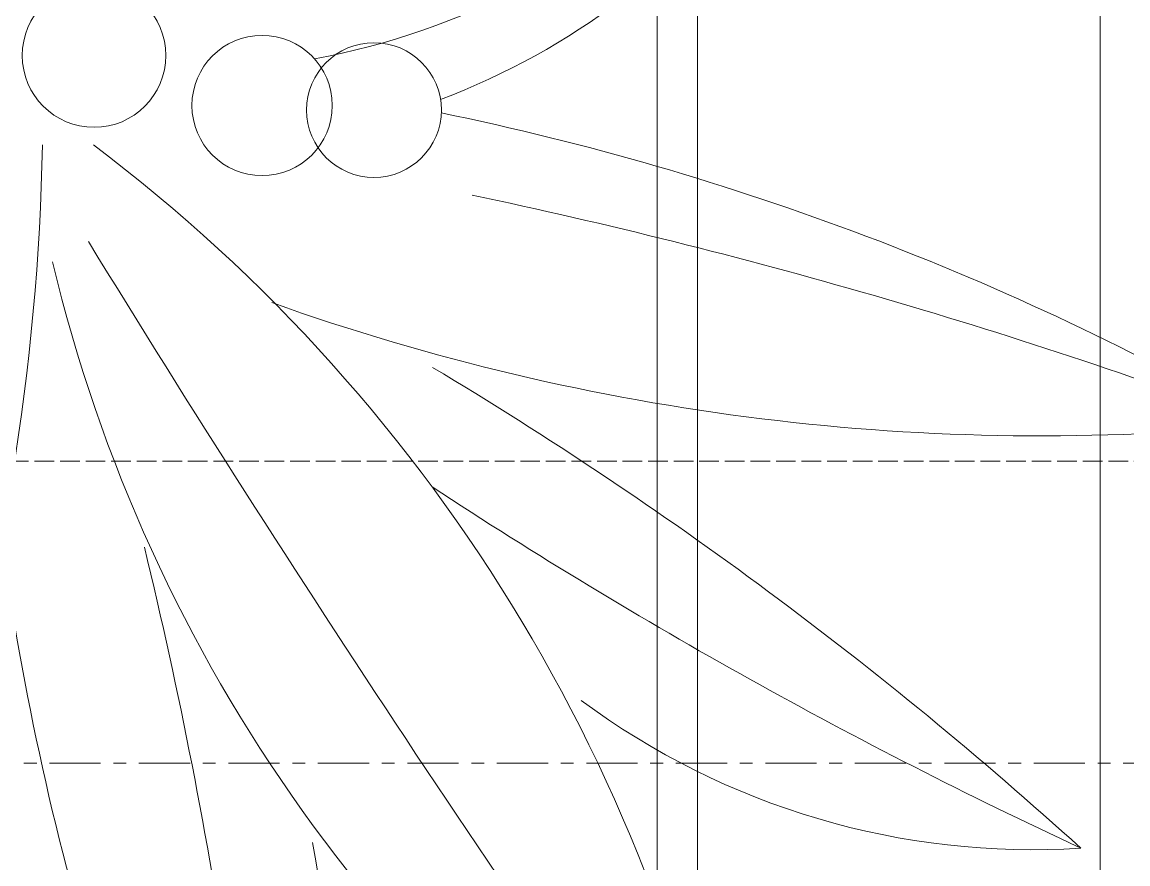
# Model space of a CAD drawing. Header units: millimetres. Extents: x 46079 to 131409, y 40831 to 60403.
# Drawn here: x 119725.6 to 120000.2, y 53511.9 to 53721 of the extents above; entities that cross this region are included whole.
import ezdxf

# ---------------------------------------------------------------- set-up
doc = ezdxf.new("R2010")
doc.units = ezdxf.units.MM
doc.linetypes.add('Alignement de la ligne', pattern=[6.35, 3.175, -3.175])
doc.linetypes.add('Grid Line', pattern=[22.225, 12.7, -3.175, 3.175, -3.175])
for name, color, linetype, lineweight in [('A-WALL', 113, 'Continuous', 18), ('G-IMPT', 8, 'Continuous', 18), ('G-IMPT-3', 9, 'Alignement de la ligne', 18), ('L-PLNT', 71, 'Continuous', 18), ('M-EQPM-2', 9, 'Alignement de la ligne', 18), ('S-GRID-1', 1, 'Grid Line', 9)]:
    doc.layers.add(name, color=color, linetype=linetype, lineweight=lineweight)

# ---------------------------------------------------------------- blocks, each defined once
blk = doc.blocks.new('TKTC_NAP THAM BE NUOC NGAM_260130 - TKTC_XREF_260130_NAP THAM BE NUOC NGAM_dwg-4013458-TKCS_BỂ NƯỚC NGẦM - MẶT BẰNG NẮP BỂ')
at = {"layer": 'G-IMPT-3'}
blk.add_line((-142334.03, 149189.67), (-148499.03, 149189.67), dxfattribs=at)
at = {"layer": 'G-IMPT-3', "flags": 128}
blk.add_lwpolyline([(-149709.03, 153614.67), (-142334.03, 153614.67), (-142334.03, 149189.67), (-148499.03, 149189.67)], dxfattribs=at)
blk = doc.blocks.new('TKTC_NAP THAM BE NUOC NGAM_260130 - NẮP THĂM BỂ NƯỚC NGẦM-2336355-TKCS_BỂ NƯỚC NGẦM - MẶT BẰNG NẮP BỂ')
blk.add_blockref('TKTC_NAP THAM BE NUOC NGAM_260130 - TKTC_XREF_260130_NAP THAM BE NUOC NGAM_dwg-4013458-TKCS_BỂ NƯỚC NGẦM - MẶT BẰNG NẮP BỂ', (150009.03, -139814.67))
blk = doc.blocks.new('CAY DUA VAN PHAT - CAY DUA VAN PHAT_dwg-2253781-TKCS_BỂ NƯỚC NGẦM - MẶT BẰNG NẮP BỂ')
at = {"layer": 'G-IMPT'}
for centre, radius in [((672.09, 720.8), 35.68), ((696.93, 637.33), 34.85), ((699.2, 581.75), 33.48)]:
    blk.add_circle(centre, radius, dxfattribs=at)
for centre, radius, start, end in [((695.3, 1884.13), 1137.9, 271.06337, 304.27673), ((719.28, -637.76), 1417.71, 63.40929, 82.21971), ((594.66, -15.71), 778.16, 32.2613, 76.62972), ((1382.22, 1223.79), 834.25, 217.05305, 261.06763), ((-3577.96, -6349.72), 8299.95, 54.408023, 58.453572), ((1507.96, 3142.58), 2517.31, 256.40514, 266.49049), ((-274.88, 250.43), 1135.91, 354.36811, 19.65628), ((1173.75, 1190.33), 588.57, 259.15117, 287.81968), ((308.23, 679.24), 371.77, 282.004, 349.47), ((2568.48, 1594.88), 2029.53, 210.89916, 222.23434), ((-1244.63, -845.07), 2548.61, 24.96732, 33.2653), ((354.24, 677.65), 363.4, 274.943, 339.2141), ((2056.69, 827.62), 1384.56, 191.63825, 209.82735), ((3456.52, 1105.47), 2774.75, 191.90827, 200.38503), ((691.37, 254.84), 375.22, 356.3118, 36.6378)]:
    blk.add_arc(centre, radius, start, end, dxfattribs=at)
blk = doc.blocks.new('CAY DUA VAN PHAT - CAY DUA VAN PHAT_dwg-V48-TKCS_BỂ NƯỚC NGẦM - MẶT BẰNG NẮP BỂ')
at = {"layer": 'G-IMPT'}
for centre, radius in [((672.09, 720.8), 35.68), ((696.93, 637.33), 34.85), ((699.2, 581.75), 33.48)]:
    blk.add_circle(centre, radius, dxfattribs=at)
for centre, radius, start, end in [((695.3, 1884.13), 1137.9, 271.06337, 304.27673), ((719.28, -637.76), 1417.71, 63.40929, 82.21971), ((594.66, -15.71), 778.16, 32.2613, 76.62972), ((1382.22, 1223.79), 834.25, 217.05305, 261.06763), ((-3577.96, -6349.72), 8299.95, 54.408023, 58.453572), ((1507.96, 3142.58), 2517.31, 256.40514, 266.49049), ((-274.88, 250.43), 1135.91, 354.36811, 19.65628), ((1173.75, 1190.33), 588.57, 259.15117, 287.81968), ((308.23, 679.24), 371.77, 282.004, 349.47), ((2568.48, 1594.88), 2029.53, 210.89916, 222.23434), ((-1244.63, -845.07), 2548.61, 24.96732, 33.2653), ((354.24, 677.65), 363.4, 274.943, 339.2141), ((2056.69, 827.62), 1384.56, 191.63825, 209.82735), ((3456.52, 1105.47), 2774.75, 191.90827, 200.38503), ((691.37, 254.84), 375.22, 356.3118, 36.6378)]:
    blk.add_arc(centre, radius, start, end, dxfattribs=at)
blk = doc.blocks.new('CAY DUA VAN PHAT - CAY DUA VAN PHAT-V49-TKCS_BỂ NƯỚC NGẦM - MẶT BẰNG NẮP BỂ')
at = {"extrusion": (0, 0, -1), "xscale": 0.5, "yscale": 0.5, "zscale": -0.5, "rotation": 180}
for name in ['CAY DUA VAN PHAT - CAY DUA VAN PHAT_dwg-2253781-TKCS_BỂ NƯỚC NGẦM - MẶT BẰNG NẮP BỂ', 'CAY DUA VAN PHAT - CAY DUA VAN PHAT_dwg-V48-TKCS_BỂ NƯỚC NGẦM - MẶT BẰNG NẮP BỂ']:
    blk.add_blockref(name, (151.82, 370.52), dxfattribs=at)

msp = doc.modelspace()

# ---------------------------------------------------------------- linework, layer by layer
at = {"layer": 'A-WALL'}
for p, q in [((119893.35, 50657.93), (119893.35, 55286.31)), ((119993.35, 55286.31), (119993.35, 50557.93)), ((119883.35, 50667.93), (119883.35, 55276.31))]:
    msp.add_line(p, q, dxfattribs=at)
at = {"layer": 'S-GRID-1'}
msp.add_line((127479.4, 53536.94), (108126.99, 53536.94), dxfattribs=at)

# ---------------------------------------------------------------- block references
at = {"layer": 'L-PLNT', "rotation": 270.0000000000003}
msp.add_blockref('CAY DUA VAN PHAT - CAY DUA VAN PHAT-V49-TKCS_BỂ NƯỚC NGẦM - MẶT BẰNG NẮP BỂ', (119733.35, 53896.94), dxfattribs=at)
at = {"layer": 'M-EQPM-2'}
msp.add_blockref('TKTC_NAP THAM BE NUOC NGAM_260130 - NẮP THĂM BỂ NƯỚC NGẦM-2336355-TKCS_BỂ NƯỚC NGẦM - MẶT BẰNG NẮP BỂ', (112393.42, 44236.94), dxfattribs=at)

doc.saveas('drawing.dxf')
